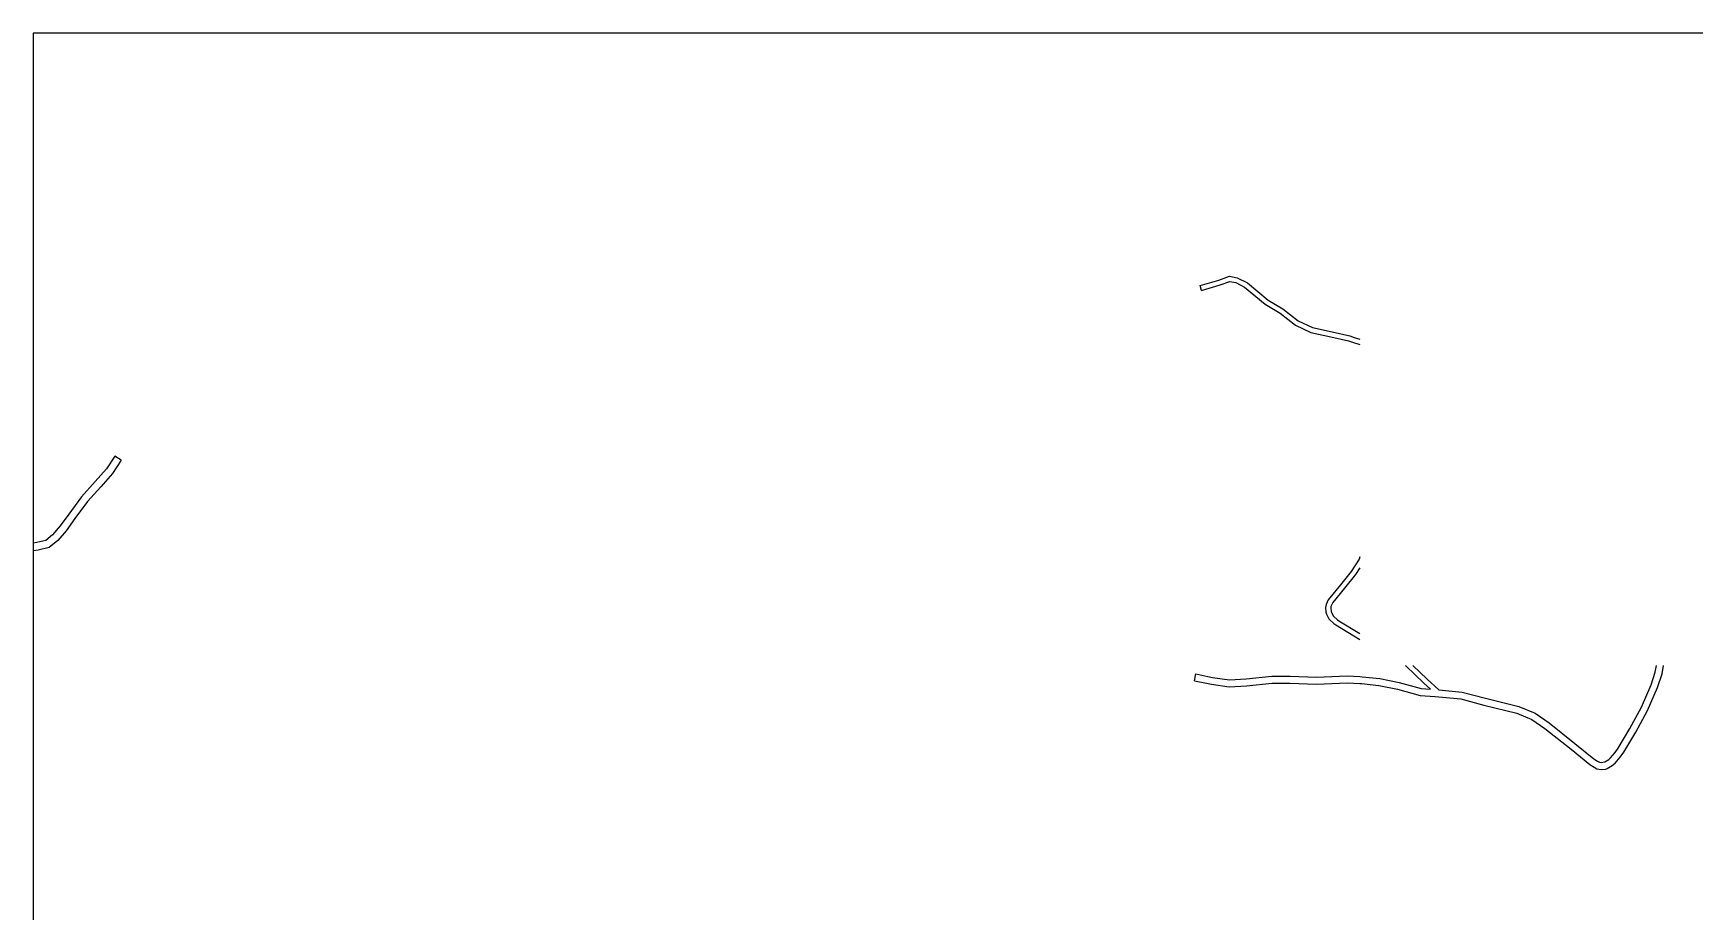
# Model space of a CAD drawing. Header units: metres. Extents: x -4000 to -800, y -99000 to -96000.
# Drawn here: x -4000 to -3352, y -97543 to -97200 of the extents above; entities that cross this region are included whole.
import ezdxf

# ---------------------------------------------------------------- set-up
doc = ezdxf.new("R2010")
doc.units = ezdxf.units.M
doc.header["$LTSCALE"] = 2.5
doc.layers.add('図郭', color=7, linetype='Continuous')
doc.layers.add('道路', color=7, linetype='Continuous')

msp = doc.modelspace()

# ---------------------------------------------------------------- linework, layer by layer
at = {"layer": '図郭'}
msp.add_lwpolyline([(-4000, -97800), (-3200, -97800), (-3200, -97200), (-4000, -97200)], close=True, dxfattribs=at)
at = {"layer": '道路'}
for points in [[(-3544.9, -97298.35), (-3537.61, -97296.25), (-3533.42, -97294.77), (-3530.35, -97295.32), (-3526.41, -97297.31), (-3518.37, -97304.05), (-3512.54, -97307.52), (-3506.62, -97312.15), (-3501.03, -97314.78), (-3493.38, -97316.49), (-3486.45, -97318.01), (-3484.8, -97318.59), (-3482.58, -97319.33)], [(-3544.34, -97300.27), (-3544.9, -97298.35)], [(-3544.34, -97300.27), (-3537, -97298.16), (-3533.26, -97296.84), (-3530.99, -97297.24), (-3527.52, -97298.99), (-3519.53, -97305.69), (-3513.67, -97309.17), (-3507.68, -97313.86), (-3501.68, -97316.68), (-3493.81, -97318.44), (-3487, -97319.93), (-3485.45, -97320.48), (-3482.58, -97321.43)], [(-3968.21, -97364.88), (-3971.43, -97369.82), (-3975.82, -97374.83), (-3981.18, -97380.75), (-3986.15, -97387.52), (-3989.47, -97392.14), (-3992.43, -97395.62), (-3995.14, -97397.74), (-3998.65, -97398.57), (-4000, -97398.81)], [(-3965.69, -97366.52), (-3969.03, -97371.64), (-3973.57, -97376.82), (-3978.85, -97382.65), (-3983.71, -97389.27), (-3987.1, -97393.99), (-3990.35, -97397.8), (-3993.81, -97400.51), (-3998.04, -97401.51), (-4000, -97401.86)], [(-3965.69, -97366.52), (-3968.21, -97364.88)], [(-3482.58, -97404.12), (-3482.85, -97405.11), (-3485.93, -97409.91), (-3490.09, -97415.1), (-3494.91, -97420.96), (-3495.73, -97422.73), (-3495.99, -97423.89), (-3495.83, -97425.76), (-3495.59, -97426.57), (-3494.6, -97428.32), (-3494.4, -97428.57), (-3492.7, -97430.11), (-3491.87, -97430.71), (-3482.58, -97436.35)], [(-3482.58, -97408.4), (-3484.31, -97411.08), (-3488.52, -97416.34), (-3493.15, -97421.97), (-3493.82, -97423.49), (-3493.93, -97424.11), (-3493.76, -97425.62), (-3493.67, -97425.88), (-3492.85, -97427.26), (-3491.27, -97428.67), (-3490.7, -97429.09), (-3482.58, -97434.01)], [(-3547.1, -97452.49), (-3546.55, -97449.84)], [(-3546.55, -97449.84), (-3541.8, -97450.82), (-3539.97, -97451.21), (-3533.4, -97452.08), (-3526.92, -97451.74), (-3516.93, -97450.73), (-3509.77, -97450.75), (-3499.44, -97451.06), (-3487.52, -97450.62), (-3482.58, -97450.88)], [(-3482.58, -97453.59), (-3481.88, -97453.62), (-3475.18, -97454.3), (-3467.82, -97455.74), (-3459.05, -97458.22), (-3453.16, -97458.58), (-3443.16, -97459.55), (-3434.2, -97461.94), (-3421.37, -97465.09), (-3415.43, -97467.56), (-3410.34, -97471.07), (-3400.17, -97479.22), (-3392.83, -97485.09), (-3391.2, -97486.23), (-3390.09, -97486.8), (-3388.4, -97487.09), (-3386.59, -97486.9), (-3386.03, -97486.72), (-3384.1, -97485.58), (-3382.91, -97484.56), (-3380.97, -97482.29), (-3379.6, -97480.32), (-3374.85, -97472.5), (-3370.3, -97464.02), (-3366.4, -97455.06), (-3364.69, -97449.78), (-3364.14, -97446.57)], [(-3482.58, -97450.88), (-3481.67, -97450.93), (-3474.78, -97451.63), (-3467.19, -97453.11), (-3458.59, -97455.54), (-3454.99, -97455.76)], [(-3464.85, -97446.57), (-3464.68, -97446.68), (-3457.63, -97453.38), (-3454.99, -97455.76)], [(-3461.9, -97446.57), (-3456.26, -97451.91), (-3451.75, -97456)], [(-3451.75, -97456), (-3442.67, -97456.89), (-3433.52, -97459.32), (-3420.52, -97462.52), (-3414.13, -97465.18), (-3408.73, -97468.9), (-3398.67, -97476.96), (-3391.26, -97482.89), (-3389.82, -97483.88), (-3389.12, -97484.23), (-3388.38, -97484.35), (-3387.06, -97484.15), (-3385.43, -97483.14), (-3384.79, -97482.57), (-3382.96, -97480.42), (-3381.82, -97478.78), (-3377.2, -97471.16), (-3372.73, -97462.84), (-3368.93, -97454.1), (-3367.32, -97449.13), (-3366.88, -97446.57)], [(-3547.1, -97452.49), (-3542.31, -97453.48), (-3540.43, -97453.87), (-3533.51, -97454.79), (-3526.71, -97454.43), (-3516.8, -97453.43), (-3509.82, -97453.45), (-3499.43, -97453.76), (-3487.54, -97453.32), (-3482.58, -97453.59)]]:
    msp.add_lwpolyline(points, dxfattribs=at)

doc.saveas('drawing.dxf')
